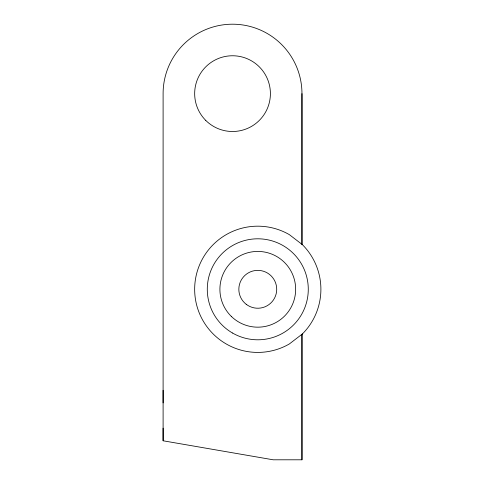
<?xml version="1.0" encoding="UTF-8"?>
<svg xmlns="http://www.w3.org/2000/svg" width="484" height="484" viewBox="0 0 484 484"><rect width="100%" height="100%" fill="white"/><g stroke="black" fill="none" stroke-linecap="round" stroke-linejoin="round"><path stroke-width="0.73" d="M301.962 459.8L301.962 334.275L301.962 459.8L273.188 459.8L163.102 440.785L163.102 428.165M163.102 402.912L163.102 390.286M301.962 93.63L301.962 244.323L301.962 93.63A69.43 69.43 0 0 0 232.532 24.2A69.43 69.43 0 0 0 163.102 93.63L163.102 440.785M302.409 333.93L289.341 343.961A63.12 63.12 0 0 1 194.659 289.299A63.12 63.12 0 0 1 289.341 234.637L302.409 244.668A63.12 63.12 0 0 1 302.409 333.93M205.754 120.407A37.873 37.873 0 0 0 269.116 103.431A37.873 37.873 0 0 0 222.731 57.051A37.873 37.873 0 0 0 205.754 120.407M246.211 304.291A18.936 18.936 0 0 0 276.546 291.822A18.936 18.936 0 0 0 250.585 271.784A18.936 18.936 0 0 0 246.211 304.291M232.532 333.028A50.493 50.493 0 0 0 308.278 289.299A50.493 50.493 0 0 0 232.532 245.569A50.493 50.493 0 0 0 232.532 333.028M231.57 316.639A37.873 37.873 0 0 0 294.562 298.325A37.873 37.873 0 0 0 247.209 252.932A37.873 37.873 0 0 0 231.57 316.639"/></g></svg>
